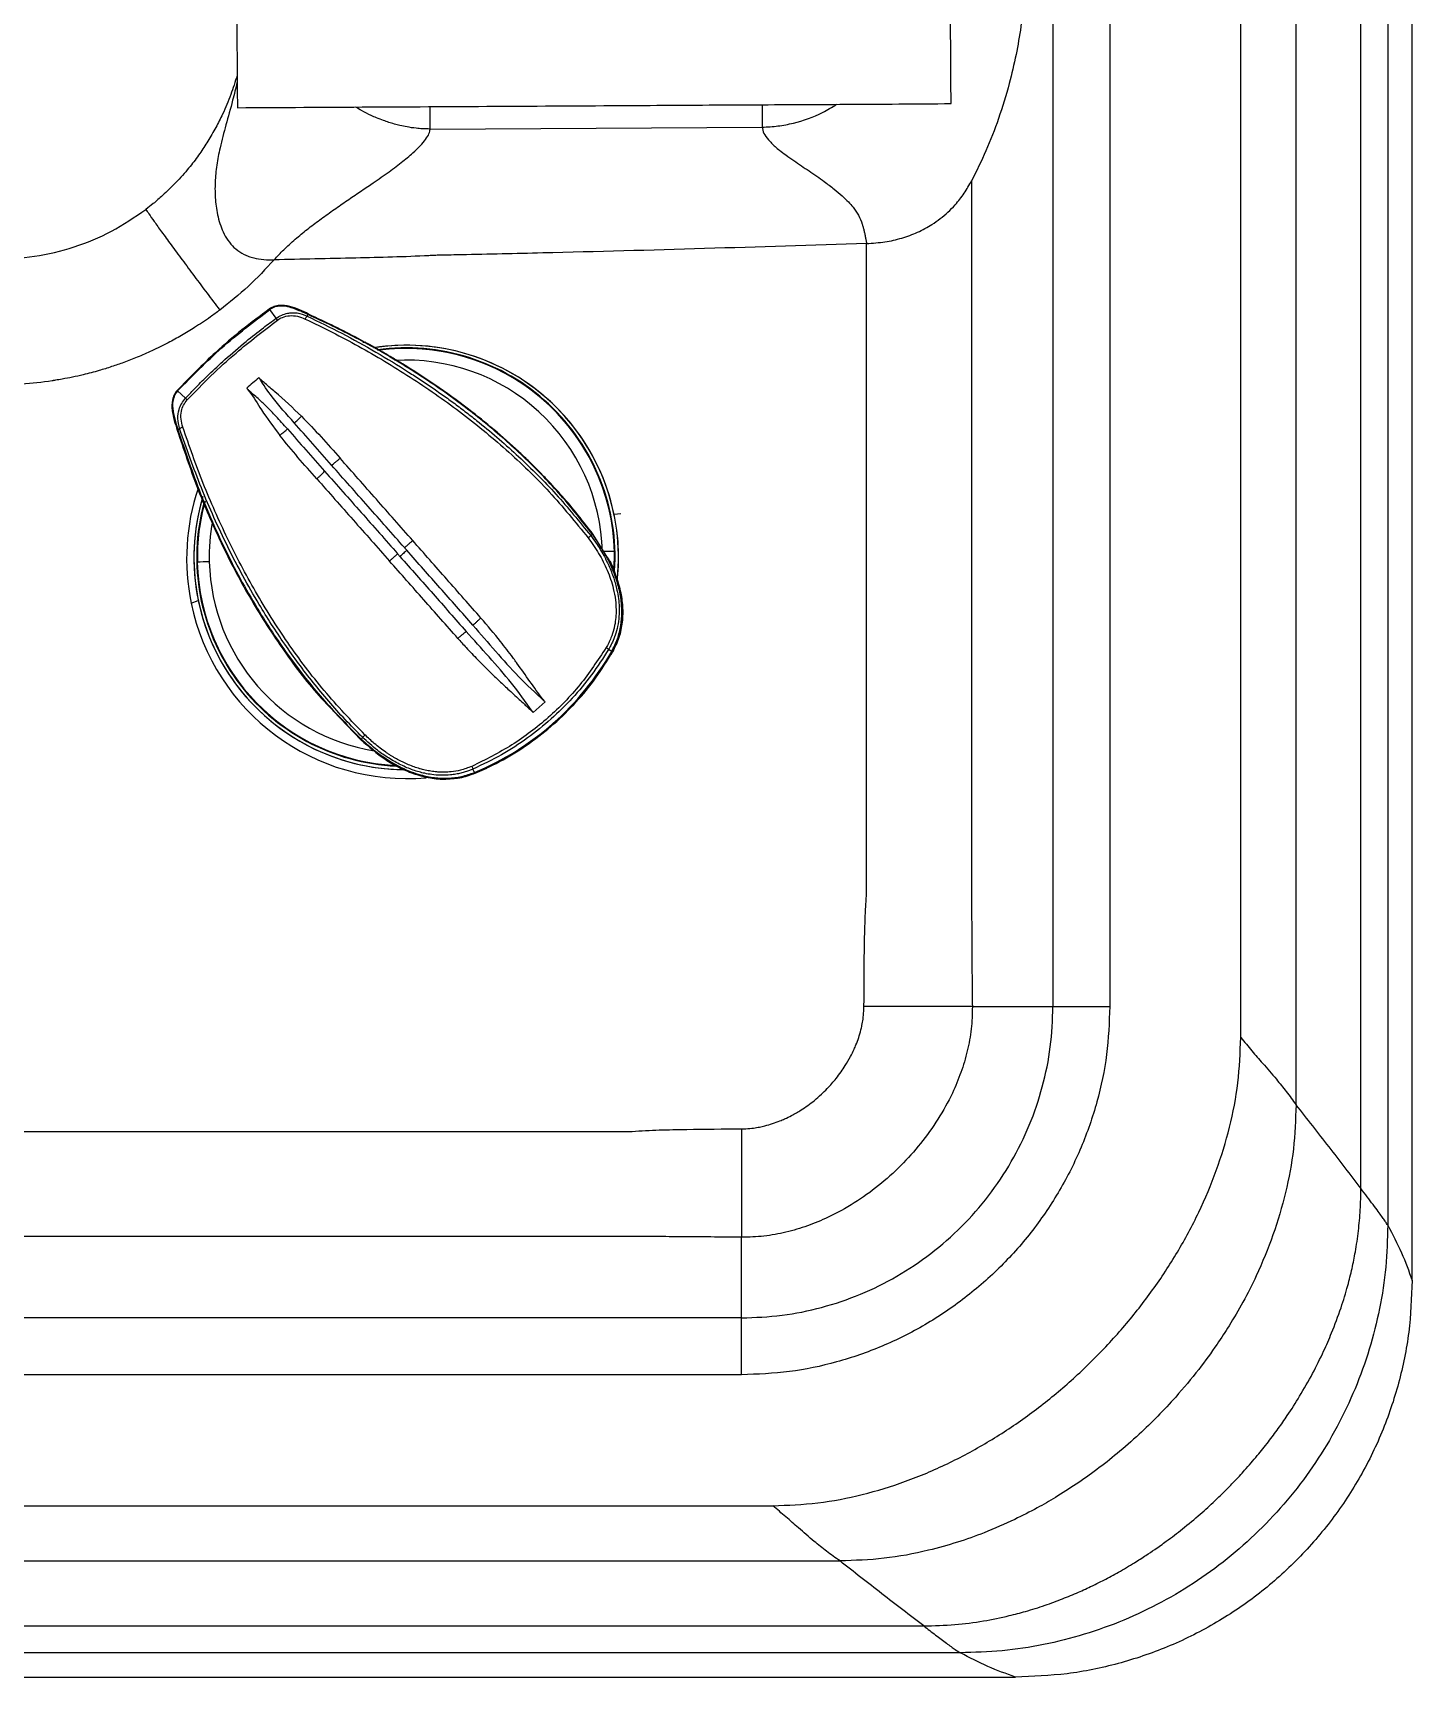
# Model space of a CAD drawing. Extents: x 943 to 1030, y 781 to 934.
# Drawn here: x 1019.89 to 1030.32, y 803.17 to 815.6 of the extents above; entities that cross this region are included whole.
import ezdxf

# ---------------------------------------------------------------- set-up
doc = ezdxf.new("R2010")
doc.units = 0
doc.header["$MEASUREMENT"] = 0
doc.layers.add('1', color=4, linetype='Continuous')

# ---------------------------------------------------------------- blocks, each defined once
blk = doc.blocks.new('AIRA')
at = {"layer": '1', "color": 4, "linetype": 'Continuous', "lineweight": 25}
for p, q in [((87.142, 3), (87.142, 84.142)), ((3, 0), (84.142, 0))]:
    blk.add_line(p, q, dxfattribs=at)
at = {"layer": '1', "color": 3, "linetype": 'Continuous', "lineweight": 25}
for p, q in [((86.958, 83.725), (86.958, 3.417)), ((86.755, 3.694), (86.755, 83.448)), ((86.264, 4.327), (86.264, 82.815)), ((85.846, 4.836), (85.846, 82.306)), ((84.425, 12.941), (84.425, 5.071)), ((84.855, 12.941), (84.855, 5.071)), ((79.715, 11.707), (82.227, 11.721)), ((78.551, 10.276), (78.503, 10.342)), ((78.785, 10.292), (78.793, 10.302)), ((78.793, 10.302), (78.793, 10.303)), ((79.229, 10.096), (79.205, 10.091)), ((77.805, 9.726), (77.865, 9.671)), ((77.808, 9.433), (77.807, 9.433)), ((77.82, 9.441), (77.808, 9.433)), ((81.158, 8.797), (81.106, 8.793)), ((80.943, 8.638), (80.929, 8.632)), ((80.943, 8.638), (80.944, 8.639)), ((81.059, 8.462), (80.949, 8.641)), ((81.061, 8.464), (81.06, 8.464)), ((81.11, 8.511), (81.107, 8.374)), ((81.107, 8.369), (81.11, 8.511)), ((81.107, 8.37), (81.11, 8.511)), ((81.11, 8.511), (81.11, 8.511)), ((77.954, 8.43), (77.954, 8.43)), ((77.908, 8.122), (77.961, 8.141)), ((81.088, 7.757), (81.065, 7.772)), ((81.094, 7.753), (81.082, 7.731)), ((81.094, 7.753), (81.094, 7.753)), ((80.584, 7.375), (80.494, 7.295)), ((78.98, 7.303), (78.98, 7.302)), ((79.191, 7.087), (78.983, 7.304)), ((78.985, 7.305), (79.19, 7.088)), ((79.191, 7.087), (79.19, 7.088)), ((79.195, 7.094), (79.194, 7.093)), ((79.203, 7.107), (79.195, 7.094)), ((80.051, 6.841), (80.039, 6.867)), ((80.14, 6.872), (80.054, 6.834)), ((80.054, 6.834), (80.054, 6.835)), ((83.816, 5.071), (84.425, 5.071)), ((82.071, 2.716), (82.071, 3.326)), ((82.071, 2.716), (73.642, 2.716)), ((82.071, 2.286), (73.642, 2.286)), ((74.037, 1.296), (82.306, 1.296)), ((73.796, 0.878), (82.815, 0.878)), ((73.991, 0.387), (83.448, 0.387)), ((83.725, 0.184), (74.065, 0.184))]:
    blk.add_line(p, q, dxfattribs=at)
at = {"layer": '1', "color": 3, "linetype": 'Continuous', "lineweight": 25, "flags": 128}
for points in [[(83.015, 5.912), (83.015, 8.386), (83.015, 10.841)], [(73.162, 4.126), (77.201, 4.126), (79.463, 4.126), (80.458, 4.126), (80.896, 4.126), (81.089, 4.126), (81.173, 4.126), (81.24, 4.126)]]:
    blk.add_lwpolyline(points, dxfattribs=at)
at = {"layer": '1', "color": 3, "linetype": 'Continuous', "lineweight": 25}
for centre, radius, start, end in [((78.262, 10.041), 0.372, 36.4065, 39.0814), ((78.831, 10.246), 0.0658, 135.2578, 158.0213), ((79.535, 8.468), 1.604, 354.1659, 98.946), ((79.535, 8.468), 1.604, 11.6839, 98.7933), ((79.533, 8.471), 1.581, 356.1357, 97.908), ((79.533, 8.471), 1.577, 1.4351, 97.8605), ((79.533, 8.471), 1.577, 1.435, 97.8383), ((79.533, 8.471), 1.577, 1.435, 97.6796), ((79.532, 8.474), 1.486, 1.4335, 93.348), ((78.189, 9.988), 0.453, 224.3606, 226.5556), ((77.861, 9.388), 0.0661, 104.9517, 127.8167), ((79.538, 8.459), 1.665, 161.4766, 191.6721), ((79.533, 8.466), 1.605, 163.2289, 191.6722), ((79.532, 8.466), 1.604, 163.9154, 269.2291), ((79.53, 8.469), 1.581, 164.8911, 267.3932), ((79.532, 8.469), 1.578, 164.4011, 181.4288), ((79.531, 8.469), 1.578, 165.0653, 181.4291), ((79.531, 8.469), 1.578, 165.0829, 181.4291), ((79.53, 8.471), 1.486, 169.6013, 181.4294), ((79.535, 8.469), 1.605, 354.294, 11.674), ((80.81, 8.753), 0.17, 306.1712, 314.7585), ((81.066, 7.342), 1.17, 87.8432, 91.886), ((78.056, 7.325), 1.11, 90.645, 95.28), ((79.53, 8.469), 1.577, 181.4305, 267.0195), ((79.53, 8.469), 1.577, 181.4305, 267.2773), ((79.53, 8.469), 1.577, 181.4305, 267.2527), ((79.529, 8.471), 1.485, 181.4296, 260.8092), ((79.537, 8.459), 1.664, 191.6825, 275.0973), ((79.532, 8.466), 1.604, 191.6814, 269.1187), ((79.229, 8.817), 2.14, 292.5864, 330.3055), ((79.23, 8.816), 2.142, 292.5864, 330.1112), ((80.906, 7.55), 0.273, 54.5114, 59.2966), ((79.096, 7.243), 0.173, 308.1644, 316.6726), ((80.327, 7.017), 0.325, 203.6148, 207.6396)]:
    blk.add_arc(centre, radius, start, end, dxfattribs=at)
for points, knots in [([(78.21, 20.025), (78.212, 19.721), (78.216, 19.114), (78.221, 18.199), (78.226, 17.285), (78.231, 16.371), (78.236, 15.522), (78.24, 14.738), (78.244, 14.02), (78.248, 13.302), (78.252, 12.583), (78.255, 12.107), (78.257, 11.868)], [0, 0, 0, 0, 0.111984, 0.223967, 0.335981, 0.447994, 0.560008, 0.648018, 0.736029, 0.824039, 0.91201, 1, 1, 1, 1]), ([(83.655, 11.899), (83.653, 12.202), (83.649, 12.809), (83.644, 13.724), (83.639, 14.638), (83.634, 15.552), (83.629, 16.401), (83.625, 17.185), (83.621, 17.903), (83.617, 18.622), (83.613, 19.34), (83.61, 19.817), (83.609, 20.055)], [0, 0, 0, 0, 0.111984, 0.223967, 0.335981, 0.447994, 0.560008, 0.648018, 0.736029, 0.824039, 0.91201, 1, 1, 1, 1]), ([(84.215, 12.941), (84.215, 12.91), (84.215, 12.849), (84.21, 12.756), (84.204, 12.665), (84.194, 12.573), (84.178, 12.44), (84.147, 12.264), (84.092, 12.029), (84.016, 11.784), (83.921, 11.537), (83.847, 11.39), (83.81, 11.315)], [0, 0, 0, 0, 0.0499609, 0.0998678, 0.1496735, 0.1994724, 0.2500683, 0.3710144, 0.5000426, 0.6667771, 0.8320037, 1, 1, 1, 1]), ([(78.255, 12.113), (78.24, 12.064), (78.209, 11.964), (78.153, 11.833), (78.094, 11.716), (78.036, 11.617), (77.971, 11.518), (77.911, 11.437), (77.853, 11.369), (77.801, 11.31), (77.746, 11.255), (77.685, 11.198), (77.627, 11.147), (77.583, 11.114), (77.565, 11.099)], [0, 0, 0, 0, 0.123098, 0.250926, 0.342071, 0.437644, 0.527892, 0.625284, 0.681147, 0.743834, 0.813406, 0.868276, 0.944324, 1, 1, 1, 1]), ([(78.255, 12.06), (78.244, 12.015), (78.217, 11.904), (78.17, 11.739), (78.127, 11.578), (78.099, 11.434), (78.086, 11.304), (78.088, 11.174), (78.104, 11.063), (78.129, 10.976), (78.156, 10.911), (78.193, 10.851), (78.243, 10.797), (78.296, 10.763), (78.343, 10.743), (78.392, 10.728), (78.456, 10.718), (78.509, 10.718), (78.535, 10.718)], [0, 0, 0, 0, 0.081564, 0.19717, 0.310823, 0.397112, 0.483288, 0.571449, 0.65551, 0.700409, 0.741847, 0.786253, 0.827655, 0.870714, 0.892087, 0.91384, 0.956826, 1, 1, 1, 1]), ([(78.257, 11.868), (78.592, 11.87), (79.262, 11.874), (80.271, 11.879), (81.208, 11.885), (82.073, 11.89), (82.864, 11.894), (83.391, 11.897), (83.655, 11.899)], [0, 0, 0, 0, 0.186669, 0.373332, 0.559996, 0.706663, 0.85333, 1, 1, 1, 1]), ([(79.715, 11.707), (79.696, 11.708), (79.66, 11.708), (79.602, 11.713), (79.545, 11.721), (79.49, 11.733), (79.444, 11.744), (79.403, 11.757), (79.358, 11.772), (79.313, 11.79), (79.258, 11.814), (79.204, 11.84), (79.166, 11.864), (79.151, 11.873)], [0, 0, 0, 0, 0.094753, 0.179189, 0.294134, 0.385879, 0.459448, 0.533012, 0.606588, 0.698418, 0.774106, 0.910801, 1, 1, 1, 1]), ([(79.715, 11.707), (79.715, 11.719), (79.715, 11.741), (79.715, 11.802), (79.715, 11.852), (79.715, 11.876)], [0, 0, 0, 0, 0.345005, 0.690036, 1, 1, 1, 1]), ([(82.227, 11.721), (82.267, 11.723), (82.346, 11.727), (82.501, 11.758), (82.653, 11.809), (82.754, 11.872), (82.788, 11.894)], [0, 0, 0, 0, 0.198852, 0.397721, 0.795001, 1, 1, 1, 1]), ([(82.227, 11.89), (82.227, 11.867), (82.227, 11.82), (82.227, 11.76), (82.227, 11.734), (82.227, 11.721)], [0, 0, 0, 0, 0.3237115, 0.6618548, 1, 1, 1, 1]), ([(78.535, 10.718), (78.559, 10.744), (78.609, 10.798), (78.694, 10.874), (78.785, 10.949), (78.88, 11.021), (78.977, 11.09), (79.075, 11.158), (79.172, 11.224), (79.279, 11.296), (79.389, 11.372), (79.496, 11.452), (79.58, 11.521), (79.641, 11.58), (79.683, 11.629), (79.71, 11.674), (79.713, 11.696), (79.715, 11.707)], [0, 0, 0, 0, 0.057501, 0.122208, 0.186603, 0.252627, 0.319734, 0.387347, 0.454865, 0.521706, 0.611589, 0.69454, 0.772824, 0.831784, 0.886862, 0.942773, 1, 1, 1, 1]), ([(82.227, 11.721), (82.229, 11.706), (82.232, 11.676), (82.261, 11.642), (82.275, 11.625)], [0, 0, 0, 0, 0.523086, 1, 1, 1, 1]), ([(82.275, 11.625), (82.282, 11.617), (82.296, 11.6), (82.324, 11.573), (82.36, 11.543), (82.408, 11.508), (82.464, 11.469), (82.522, 11.429), (82.581, 11.39), (82.639, 11.35), (82.702, 11.305), (82.767, 11.256), (82.828, 11.205), (82.876, 11.159), (82.919, 11.111), (82.956, 11.056), (82.978, 11.004), (82.989, 10.965), (82.996, 10.941), (83.002, 10.915), (83.007, 10.889), (83.011, 10.866), (83.014, 10.852), (83.015, 10.844), (83.015, 10.842), (83.015, 10.841)], [0, 0, 0, 0, 0.038581, 0.079696, 0.123754, 0.181132, 0.250477, 0.313174, 0.37507, 0.438058, 0.498901, 0.579695, 0.647924, 0.704123, 0.750565, 0.812087, 0.873498, 0.892623, 0.913553, 0.936274, 0.960828, 0.981051, 0.99374, 0.997667, 1, 1, 1, 1]), ([(83.015, 10.841), (83.062, 10.844), (83.154, 10.85), (83.284, 10.88), (83.404, 10.924), (83.499, 10.976), (83.574, 11.029), (83.633, 11.078), (83.695, 11.142), (83.756, 11.22), (83.792, 11.284), (83.81, 11.315)], [0, 0, 0, 0, 0.127797, 0.249865, 0.373837, 0.49978, 0.580945, 0.664294, 0.749911, 0.87492, 1, 1, 1, 1]), ([(83.81, 11.315), (83.81, 11.136), (83.81, 10.781), (83.81, 10.257), (83.81, 9.748), (83.81, 9.254), (83.81, 8.775), (83.81, 8.291), (83.81, 7.82), (83.81, 7.363), (83.81, 7.017), (83.81, 6.76), (83.81, 6.619), (83.81, 6.507), (83.81, 6.418), (83.81, 6.333), (83.81, 6.25), (83.81, 6.166), (83.81, 6.071), (83.81, 5.975), (83.81, 5.886), (83.81, 5.798), (83.811, 5.706), (83.811, 5.582), (83.812, 5.435), (83.814, 5.255), (83.815, 5.135), (83.816, 5.071)], [0, 0, 0, 0, 0.086347, 0.170276, 0.251788, 0.330881, 0.407556, 0.481814, 0.563576, 0.633889, 0.701215, 0.729893, 0.757342, 0.769109, 0.783458, 0.800044, 0.809985, 0.823427, 0.840264, 0.855621, 0.869498, 0.883221, 0.898114, 0.913635, 0.94238, 0.969125, 1, 1, 1, 1]), ([(76.418, 10.723), (76.52, 10.727), (76.725, 10.734), (77.024, 10.808), (77.31, 10.925), (77.48, 11.041), (77.565, 11.099)], [0, 0, 0, 0, 0.249509, 0.499666, 0.748796, 1, 1, 1, 1]), ([(77.565, 11.099), (77.572, 11.089), (77.585, 11.068), (77.626, 11.01), (77.682, 10.932), (77.754, 10.833), (77.838, 10.719), (77.93, 10.595), (78.026, 10.467), (78.092, 10.38), (78.124, 10.338)], [0, 0, 0, 0, 0.118774, 0.242729, 0.370395, 0.500001, 0.629607, 0.757272, 0.881227, 1, 1, 1, 1]), ([(83.015, 10.841), (82.199, 10.815), (81.178, 10.782), (80.105, 10.759), (79.836, 10.753), (79.768, 10.752), (79.75, 10.751), (79.746, 10.751), (79.745, 10.751), (79.744, 10.751), (79.744, 10.751), (79.744, 10.751)], [0, 0, 0, 0, 0.748689, 0.936608, 0.983862, 0.995785, 0.998876, 0.999687, 0.999906, 0.999968, 1, 1, 1, 1]), ([(78.535, 10.718), (78.471, 10.649), (78.343, 10.512), (78.197, 10.396), (78.124, 10.338)], [0, 0, 0, 0, 0.5006999, 1, 1, 1, 1]), ([(79.744, 10.751), (79.743, 10.751), (79.73, 10.75), (79.533, 10.74), (79.131, 10.73), (78.741, 10.722), (78.535, 10.718)], [0, 0, 0, 0, 0.003199, 0.031329, 0.489243, 1, 1, 1, 1]), ([(78.124, 10.338), (78.1, 10.32), (78.038, 10.274), (77.942, 10.21), (77.835, 10.145), (77.727, 10.086), (77.615, 10.031), (77.503, 9.982), (77.401, 9.942), (77.305, 9.909), (77.203, 9.877), (77.104, 9.851), (77.011, 9.83), (76.941, 9.817), (76.893, 9.809), (76.868, 9.805), (76.86, 9.803), (76.781, 9.791), (76.626, 9.773), (76.471, 9.771), (76.394, 9.77)], [0, 0, 0, 0, 0.0475447, 0.1250046, 0.1871281, 0.2500105, 0.3230214, 0.3889776, 0.4479664, 0.5000072, 0.5540334, 0.6212983, 0.6656103, 0.7082479, 0.7363488, 0.7449767, 0.7479377, 0.7499973, 0.8749569, 1, 1, 1, 1]), ([(78.5, 10.346), (78.43, 10.294), (78.29, 10.19), (78.053, 9.988), (77.896, 9.827), (77.801, 9.729)], [0, 0, 0, 0, 0.2800212, 0.5600456, 1, 1, 1, 1]), ([(77.805, 9.726), (77.913, 9.837), (78.131, 10.06), (78.379, 10.248), (78.503, 10.342)], [0, 0, 0, 0, 0.499974, 1, 1, 1, 1]), ([(78.796, 10.308), (78.75, 10.33), (78.679, 10.363), (78.588, 10.377), (78.535, 10.367), (78.511, 10.353), (78.5, 10.346)], [0, 0, 0, 0, 0.491816, 0.743122, 0.871144, 1, 1, 1, 1]), ([(78.508, 10.335), (78.507, 10.336), (78.507, 10.337), (78.506, 10.338), (78.504, 10.34), (78.502, 10.343), (78.5, 10.346), (78.5, 10.346), (78.5, 10.346)], [0, 0, 0, 0, 0.07342, 0.139785, 0.242942, 0.480211, 0.726625, 1, 1, 1, 1]), ([(78.793, 10.303), (78.774, 10.312), (78.74, 10.327), (78.689, 10.348), (78.644, 10.363), (78.602, 10.369), (78.566, 10.368), (78.532, 10.36), (78.512, 10.348), (78.503, 10.342)], [0, 0, 0, 0, 0.202408, 0.370363, 0.538248, 0.664439, 0.778481, 0.891457, 1, 1, 1, 1]), ([(77.865, 9.671), (77.891, 9.698), (77.948, 9.759), (78.047, 9.857), (78.173, 9.974), (78.311, 10.092), (78.441, 10.196), (78.518, 10.252), (78.551, 10.276)], [0, 0, 0, 0, 0.122718, 0.274482, 0.455296, 0.686966, 0.86853, 1, 1, 1, 1]), ([(77.878, 9.658), (77.937, 9.72), (78.055, 9.842), (78.281, 10.048), (78.455, 10.181), (78.561, 10.262)], [0, 0, 0, 0, 0.280023, 0.560051, 1, 1, 1, 1]), ([(78.551, 10.276), (78.564, 10.284), (78.591, 10.301), (78.632, 10.314), (78.667, 10.318), (78.691, 10.318), (78.731, 10.313), (78.76, 10.302), (78.785, 10.292)], [0, 0, 0, 0, 0.191711, 0.382754, 0.51862, 0.620987, 0.677461, 1, 1, 1, 1]), ([(78.561, 10.262), (78.573, 10.27), (78.601, 10.287), (78.653, 10.298), (78.713, 10.293), (78.751, 10.278), (78.77, 10.27)], [0, 0, 0, 0, 0.189796, 0.444631, 0.713682, 1, 1, 1, 1]), ([(78.77, 10.27), (78.906, 10.204), (79.176, 10.07), (79.566, 9.835), (79.941, 9.575), (80.293, 9.286), (80.623, 8.969), (80.814, 8.733), (80.91, 8.615)], [0, 0, 0, 0, 0.166754, 0.333479, 0.500172, 0.666827, 0.833439, 1, 1, 1, 1]), ([(78.785, 10.292), (78.872, 10.249), (79.048, 10.164), (79.304, 10.022), (79.501, 9.902), (79.643, 9.81), (79.733, 9.749), (79.823, 9.687), (79.912, 9.622), (80, 9.555), (80.161, 9.429), (80.389, 9.231), (80.674, 8.948), (80.844, 8.738), (80.929, 8.632)], [0, 0, 0, 0, 0.107285, 0.21546, 0.321499, 0.361024, 0.400743, 0.440653, 0.480752, 0.521036, 0.561506, 0.704793, 0.85085, 1, 1, 1, 1]), ([(80.944, 8.639), (80.866, 8.739), (80.709, 8.94), (80.441, 9.215), (80.154, 9.471), (79.843, 9.709), (79.51, 9.929), (79.159, 10.13), (78.915, 10.246), (78.793, 10.303)], [0, 0, 0, 0, 0.138956, 0.278263, 0.418082, 0.5584, 0.705743, 0.853099, 1, 1, 1, 1]), ([(78.794, 10.304), (78.794, 10.305), (78.796, 10.307), (78.796, 10.308), (78.796, 10.308)], [0, 0, 0, 0, 0.474067, 1, 1, 1, 1]), ([(80.948, 8.641), (80.904, 8.698), (80.825, 8.802), (80.708, 8.938), (80.611, 9.043), (80.53, 9.127), (80.456, 9.2), (80.348, 9.303), (80.199, 9.435), (79.989, 9.603), (79.759, 9.77), (79.563, 9.897), (79.416, 9.985), (79.304, 10.05), (79.16, 10.129), (78.987, 10.217), (78.861, 10.276), (78.795, 10.306)], [0, 0, 0, 0, 0.078195, 0.143218, 0.195057, 0.234303, 0.270748, 0.307872, 0.39744, 0.487347, 0.601751, 0.707317, 0.741783, 0.788724, 0.84841, 0.920839, 1, 1, 1, 1]), ([(78.419, 9.826), (78.403, 9.813), (78.373, 9.786), (78.343, 9.76), (78.328, 9.747)], [0, 0, 0, 0, 0.5, 1, 1, 1, 1]), ([(78.423, 9.822), (78.422, 9.822), (78.421, 9.824), (78.419, 9.825), (78.419, 9.826)], [0, 0, 0, 0, 0.5, 1, 1, 1, 1]), ([(77.801, 9.729), (77.792, 9.719), (77.776, 9.697), (77.76, 9.646), (77.762, 9.553), (77.786, 9.479), (77.802, 9.43)], [0, 0, 0, 0, 0.128852, 0.256874, 0.508182, 1, 1, 1, 1]), ([(77.805, 9.726), (77.798, 9.717), (77.783, 9.699), (77.767, 9.654), (77.765, 9.59), (77.783, 9.513), (77.799, 9.46), (77.807, 9.433)], [0, 0, 0, 0, 0.108695, 0.221767, 0.46133, 0.720722, 1, 1, 1, 1]), ([(77.811, 9.72), (77.811, 9.72), (77.81, 9.721), (77.808, 9.722), (77.806, 9.724), (77.804, 9.726), (77.802, 9.729), (77.801, 9.729), (77.801, 9.729)], [0, 0, 0, 0, 0.07342, 0.139785, 0.242942, 0.480211, 0.726625, 1, 1, 1, 1]), ([(78.328, 9.747), (78.329, 9.746), (78.331, 9.744), (78.331, 9.742), (78.332, 9.741)], [0, 0, 0, 0, 0.486281, 1, 1, 1, 1]), ([(78.332, 9.741), (78.332, 9.741), (78.333, 9.739), (78.338, 9.733), (78.378, 9.684), (78.448, 9.562), (78.53, 9.454), (78.578, 9.39)], [0, 0, 0, 0, 0.001608, 0.015651, 0.055891, 0.446078, 1, 1, 1, 1]), ([(78.635, 9.439), (78.606, 9.471), (78.554, 9.53), (78.481, 9.606), (78.423, 9.66), (78.381, 9.697), (78.355, 9.719), (78.34, 9.733), (78.334, 9.739), (78.332, 9.741), (78.332, 9.741), (78.332, 9.741), (78.332, 9.741), (78.332, 9.741), (78.332, 9.741)], [0, 0, 0, 0, 0.29921, 0.548793, 0.745255, 0.856192, 0.935511, 0.983296, 0.995489, 0.998696, 0.999583, 0.999849, 0.999939, 1, 1, 1, 1]), ([(78.742, 9.535), (78.676, 9.597), (78.586, 9.682), (78.481, 9.77), (78.444, 9.802), (78.431, 9.814), (78.428, 9.818), (78.425, 9.82), (78.423, 9.821), (78.423, 9.822)], [0, 0, 0, 0, 0.632717, 0.860019, 0.958231, 0.975914, 0.985986, 0.994959, 1, 1, 1, 1]), ([(78.687, 9.485), (78.629, 9.549), (78.534, 9.655), (78.454, 9.774), (78.423, 9.822)], [0, 0, 0, 0, 0.6006265, 1, 1, 1, 1]), ([(77.82, 9.441), (77.814, 9.466), (77.802, 9.514), (77.812, 9.581), (77.834, 9.632), (77.855, 9.658), (77.865, 9.671)], [0, 0, 0, 0, 0.322452, 0.598475, 0.799022, 1, 1, 1, 1]), ([(77.844, 9.452), (77.838, 9.472), (77.828, 9.512), (77.831, 9.569), (77.847, 9.62), (77.868, 9.646), (77.878, 9.658)], [0, 0, 0, 0, 0.281724, 0.560129, 0.779527, 1, 1, 1, 1]), ([(79.222, 7.125), (79.117, 7.234), (78.907, 7.454), (78.633, 7.82), (78.389, 8.206), (78.178, 8.609), (77.993, 9.025), (77.893, 9.31), (77.844, 9.452)], [0, 0, 0, 0, 0.166575, 0.333185, 0.499837, 0.666527, 0.833251, 1, 1, 1, 1]), ([(78.687, 9.485), (78.695, 9.492), (78.713, 9.506), (78.732, 9.525), (78.742, 9.535)], [0, 0, 0, 0, 0.499972, 1, 1, 1, 1]), ([(78.969, 9.165), (78.922, 9.219), (78.827, 9.326), (78.733, 9.432), (78.687, 9.485)], [0, 0, 0, 0, 0.502292, 1, 1, 1, 1]), ([(78.742, 9.535), (78.792, 9.483), (78.891, 9.38), (78.986, 9.271), (79.034, 9.217)], [0, 0, 0, 0, 0.499816, 1, 1, 1, 1]), ([(77.807, 9.432), (77.806, 9.432), (77.803, 9.431), (77.803, 9.43), (77.802, 9.43)], [0, 0, 0, 0, 0.474067, 1, 1, 1, 1]), ([(77.802, 9.43), (77.85, 9.285), (77.947, 8.995), (78.13, 8.574), (78.342, 8.167), (78.59, 7.781), (78.805, 7.491), (78.948, 7.343), (78.985, 7.305)], [0, 0, 0, 0, 0.1869097, 0.3738284, 0.5607615, 0.7477117, 0.9346745, 1, 1, 1, 1]), ([(77.807, 9.433), (77.862, 9.27), (77.971, 8.945), (78.183, 8.475), (78.415, 8.057), (78.662, 7.692), (78.911, 7.377), (79.1, 7.188), (79.194, 7.093)], [0, 0, 0, 0, 0.187062, 0.374643, 0.561878, 0.70843, 0.854413, 1, 1, 1, 1]), ([(79.203, 7.107), (79.159, 7.152), (79.071, 7.24), (78.948, 7.378), (78.83, 7.52), (78.719, 7.664), (78.614, 7.811), (78.515, 7.96), (78.365, 8.202), (78.18, 8.543), (77.979, 8.988), (77.873, 9.291), (77.82, 9.441)], [0, 0, 0, 0, 0.068383, 0.136054, 0.203067, 0.26946, 0.33526, 0.400486, 0.465146, 0.646215, 0.824646, 1, 1, 1, 1]), ([(78.578, 9.39), (78.589, 9.399), (78.61, 9.416), (78.627, 9.431), (78.635, 9.439)], [0, 0, 0, 0, 0.500027, 1, 1, 1, 1]), ([(78.858, 9.062), (78.81, 9.115), (78.714, 9.223), (78.623, 9.334), (78.578, 9.39)], [0, 0, 0, 0, 0.500184, 1, 1, 1, 1]), ([(78.635, 9.439), (78.682, 9.386), (78.775, 9.28), (78.87, 9.173), (78.917, 9.119)], [0, 0, 0, 0, 0.499886, 1, 1, 1, 1]), ([(78.969, 9.165), (78.974, 9.168), (78.983, 9.175), (78.999, 9.188), (79.016, 9.202), (79.028, 9.212), (79.034, 9.217)], [0, 0, 0, 0, 0.24784, 0.500001, 0.75216, 1, 1, 1, 1]), ([(79.583, 8.595), (79.491, 8.699), (79.308, 8.907), (79.125, 9.114), (79.034, 9.217)], [0, 0, 0, 0, 0.500128, 1, 1, 1, 1]), ([(78.858, 9.062), (78.863, 9.067), (78.875, 9.077), (78.891, 9.092), (78.906, 9.107), (78.914, 9.115), (78.917, 9.119)], [0, 0, 0, 0, 0.247844, 0.500004, 0.752163, 1, 1, 1, 1]), ([(78.917, 9.119), (79.009, 9.015), (79.193, 8.808), (79.377, 8.599), (79.469, 8.495)], [0, 0, 0, 0, 0.499962, 1, 1, 1, 1]), ([(79.521, 8.541), (79.429, 8.645), (79.245, 8.854), (79.061, 9.061), (78.969, 9.165)], [0, 0, 0, 0, 0.500038, 1, 1, 1, 1]), ([(78.858, 9.062), (78.949, 8.958), (79.132, 8.751), (79.316, 8.544), (79.407, 8.44)], [0, 0, 0, 0, 0.499872, 1, 1, 1, 1]), ([(79.521, 8.541), (79.525, 8.545), (79.534, 8.552), (79.549, 8.565), (79.566, 8.58), (79.577, 8.59), (79.583, 8.595)], [0, 0, 0, 0, 0.247848, 0.500009, 0.752163, 1, 1, 1, 1]), ([(80.099, 8.009), (80.013, 8.106), (79.841, 8.302), (79.669, 8.497), (79.583, 8.595)], [0, 0, 0, 0, 0.499987, 1, 1, 1, 1]), ([(80.91, 8.615), (80.924, 8.596), (80.952, 8.558), (80.99, 8.498), (81.025, 8.435), (81.055, 8.37), (81.081, 8.302), (81.103, 8.227), (81.117, 8.15), (81.122, 8.077), (81.12, 8.013), (81.113, 7.963), (81.101, 7.911), (81.087, 7.867), (81.066, 7.82), (81.052, 7.796), (81.046, 7.785)], [0, 0, 0, 0, 0.079406, 0.159243, 0.239497, 0.32018, 0.401259, 0.482727, 0.582946, 0.661943, 0.729596, 0.797606, 0.829092, 0.907856, 0.954119, 1, 1, 1, 1]), ([(80.929, 8.632), (80.943, 8.613), (80.968, 8.58), (81, 8.53), (81.033, 8.474), (81.069, 8.401), (81.104, 8.314), (81.133, 8.209), (81.146, 8.111), (81.144, 8.019), (81.134, 7.947), (81.117, 7.883), (81.096, 7.832), (81.079, 7.797), (81.069, 7.779), (81.065, 7.772)], [0, 0, 0, 0, 0.0749894, 0.1343183, 0.1939079, 0.2859649, 0.3976238, 0.4991948, 0.6392309, 0.715851, 0.7968211, 0.8728763, 0.9320971, 0.9744768, 1, 1, 1, 1]), ([(80.944, 8.638), (80.944, 8.639), (80.946, 8.639), (80.948, 8.641), (80.949, 8.641), (80.949, 8.641)], [0, 0, 0, 0, 0.088286, 0.520499, 1, 1, 1, 1]), ([(81.088, 7.757), (81.104, 7.788), (81.135, 7.85), (81.159, 7.952), (81.167, 8.056), (81.159, 8.165), (81.133, 8.278), (81.094, 8.384), (81.047, 8.479), (80.998, 8.562), (80.962, 8.614), (80.944, 8.639)], [0, 0, 0, 0, 0.111063, 0.219204, 0.328203, 0.441569, 0.564531, 0.695225, 0.799829, 0.902233, 1, 1, 1, 1]), ([(79.407, 8.44), (79.413, 8.445), (79.424, 8.455), (79.441, 8.47), (79.456, 8.483), (79.465, 8.491), (79.469, 8.495)], [0, 0, 0, 0, 0.247841, 0.499996, 0.752155, 1, 1, 1, 1]), ([(79.469, 8.495), (79.472, 8.492), (79.478, 8.485), (79.483, 8.478), (79.486, 8.475)], [0, 0, 0, 0, 0.4999992, 1, 1, 1, 1]), ([(79.539, 8.521), (79.535, 8.518), (79.527, 8.511), (79.512, 8.498), (79.498, 8.485), (79.49, 8.478), (79.486, 8.475)], [0, 0, 0, 0, 0.2502413, 0.4999946, 0.749751, 1, 1, 1, 1]), ([(79.486, 8.475), (79.57, 8.38), (79.737, 8.191), (79.904, 8.002), (79.987, 7.908)], [0, 0, 0, 0, 0.5000568, 1, 1, 1, 1]), ([(79.539, 8.521), (79.535, 8.525), (79.529, 8.531), (79.523, 8.538), (79.521, 8.541)], [0, 0, 0, 0, 0.591867, 1, 1, 1, 1]), ([(80.039, 7.954), (79.956, 8.048), (79.789, 8.237), (79.622, 8.426), (79.539, 8.521)], [0, 0, 0, 0, 0.498922, 1, 1, 1, 1]), ([(81.059, 8.462), (81.064, 8.454), (81.09, 8.413), (81.121, 8.329), (81.156, 8.215), (81.173, 8.097), (81.171, 7.978), (81.147, 7.86), (81.112, 7.788), (81.094, 7.753)], [0, 0, 0, 0, 0.038209, 0.198425, 0.358696, 0.519005, 0.679338, 0.839673, 1, 1, 1, 1]), ([(81.094, 7.753), (81.112, 7.789), (81.147, 7.861), (81.171, 7.979), (81.173, 8.098), (81.156, 8.217), (81.12, 8.33), (81.089, 8.413), (81.064, 8.454), (81.059, 8.462)], [0, 0, 0, 0, 0.161119, 0.322149, 0.483033, 0.643715, 0.80418, 0.964444, 1, 1, 1, 1]), ([(79.925, 7.855), (79.882, 7.904), (79.795, 8.001), (79.666, 8.147), (79.537, 8.294), (79.451, 8.391), (79.407, 8.44)], [0, 0, 0, 0, 0.250062, 0.50009, 0.750073, 1, 1, 1, 1]), ([(80.099, 8.009), (80.093, 8.004), (80.082, 7.994), (80.066, 7.979), (80.051, 7.965), (80.043, 7.957), (80.039, 7.954)], [0, 0, 0, 0, 0.247915, 0.499992, 0.752096, 1, 1, 1, 1]), ([(80.576, 7.383), (80.576, 7.384), (80.575, 7.386), (80.572, 7.39), (80.501, 7.481), (80.437, 7.576), (80.371, 7.668), (80.371, 7.669), (80.368, 7.672), (80.358, 7.686), (80.318, 7.741), (80.232, 7.853), (80.149, 7.95), (80.099, 8.009)], [0, 0, 0, 0, 0.001554, 0.010269, 0.017594, 0.445576, 0.44571, 0.446867, 0.450176, 0.462844, 0.51232, 0.70753, 1, 1, 1, 1]), ([(79.925, 7.855), (79.93, 7.86), (79.942, 7.87), (79.958, 7.884), (79.974, 7.897), (79.983, 7.904), (79.987, 7.908)], [0, 0, 0, 0, 0.2478712, 0.4999828, 0.7521025, 1, 1, 1, 1]), ([(79.925, 7.855), (79.945, 7.832), (79.994, 7.777), (80.053, 7.715), (80.102, 7.666), (80.131, 7.637), (80.161, 7.606), (80.194, 7.575), (80.229, 7.542), (80.266, 7.507), (80.304, 7.471), (80.346, 7.433), (80.387, 7.395), (80.424, 7.361), (80.451, 7.336), (80.467, 7.321), (80.475, 7.313), (80.481, 7.307), (80.485, 7.305), (80.486, 7.304)], [0, 0, 0, 0, 0.117494, 0.278075, 0.327175, 0.379199, 0.434169, 0.492134, 0.553179, 0.617395, 0.683406, 0.754833, 0.831571, 0.898212, 0.948337, 0.969624, 0.982103, 0.993555, 1, 1, 1, 1]), ([(80.486, 7.304), (80.435, 7.376), (80.334, 7.519), (80.161, 7.714), (80.045, 7.844), (79.987, 7.908)], [0, 0, 0, 0, 0.338238, 0.670377, 1, 1, 1, 1]), ([(80.039, 7.954), (80.096, 7.888), (80.21, 7.757), (80.382, 7.561), (80.511, 7.443), (80.576, 7.383)], [0, 0, 0, 0, 0.329609, 0.661729, 1, 1, 1, 1]), ([(81.046, 7.785), (80.982, 7.689), (80.856, 7.497), (80.613, 7.251), (80.339, 7.04), (80.133, 6.938), (80.03, 6.887)], [0, 0, 0, 0, 0.249998, 0.499994, 0.750007, 1, 1, 1, 1]), ([(81.065, 7.772), (81.023, 7.707), (80.94, 7.577), (80.793, 7.401), (80.631, 7.242), (80.452, 7.098), (80.255, 6.969), (80.112, 6.901), (80.039, 6.867)], [0, 0, 0, 0, 0.16769, 0.332135, 0.49348, 0.658077, 0.826864, 1, 1, 1, 1]), ([(81.081, 7.761), (81.081, 7.761), (81.082, 7.761), (81.085, 7.759), (81.089, 7.757), (81.092, 7.755), (81.094, 7.754), (81.094, 7.753), (81.094, 7.753)], [0, 0, 0, 0, 0.035037, 0.125793, 0.479159, 0.725577, 0.855649, 1, 1, 1, 1]), ([(80.584, 7.375), (80.582, 7.376), (80.58, 7.379), (80.577, 7.382), (80.576, 7.383)], [0, 0, 0, 0, 0.5, 1, 1, 1, 1]), ([(80.486, 7.304), (80.487, 7.302), (80.49, 7.299), (80.492, 7.297), (80.494, 7.295)], [0, 0, 0, 0, 0.5, 1, 1, 1, 1]), ([(79.194, 7.092), (79.193, 7.091), (79.191, 7.089), (79.191, 7.088), (79.19, 7.088)], [0, 0, 0, 0, 0.474067, 1, 1, 1, 1]), ([(79.19, 7.088), (79.25, 7.036), (79.34, 6.958), (79.477, 6.879), (79.586, 6.831), (79.701, 6.8), (79.798, 6.787), (79.855, 6.793), (79.872, 6.795)], [0, 0, 0, 0, 0.310142, 0.465526, 0.621102, 0.776888, 0.932872, 1, 1, 1, 1]), ([(80.054, 6.834), (80.017, 6.821), (79.941, 6.795), (79.822, 6.786), (79.703, 6.798), (79.588, 6.83), (79.478, 6.878), (79.341, 6.958), (79.251, 7.036), (79.191, 7.087)], [0, 0, 0, 0, 0.125102, 0.250213, 0.375315, 0.500375, 0.625387, 0.750362, 1, 1, 1, 1]), ([(79.194, 7.093), (79.229, 7.062), (79.301, 6.998), (79.404, 6.928), (79.495, 6.878), (79.569, 6.846), (79.652, 6.819), (79.747, 6.799), (79.85, 6.795), (79.953, 6.807), (80.018, 6.83), (80.051, 6.841)], [0, 0, 0, 0, 0.149094, 0.305958, 0.394298, 0.47884, 0.560232, 0.673646, 0.782722, 0.889307, 1, 1, 1, 1]), ([(80.039, 6.867), (80.03, 6.863), (80.011, 6.855), (79.98, 6.844), (79.946, 6.835), (79.909, 6.827), (79.858, 6.821), (79.797, 6.818), (79.731, 6.824), (79.677, 6.833), (79.63, 6.845), (79.585, 6.859), (79.539, 6.877), (79.493, 6.898), (79.446, 6.923), (79.386, 6.958), (79.302, 7.016), (79.24, 7.073), (79.203, 7.107)], [0, 0, 0, 0, 0.032327, 0.067596, 0.105804, 0.146949, 0.191032, 0.273384, 0.344194, 0.403455, 0.45116, 0.50243, 0.555597, 0.610672, 0.667644, 0.726513, 0.837071, 1, 1, 1, 1]), ([(80.03, 6.887), (80.001, 6.877), (79.951, 6.857), (79.881, 6.846), (79.836, 6.843), (79.811, 6.843), (79.791, 6.843), (79.761, 6.845), (79.721, 6.85), (79.679, 6.858), (79.651, 6.865), (79.634, 6.87), (79.601, 6.88), (79.547, 6.9), (79.486, 6.929), (79.446, 6.952), (79.421, 6.967), (79.4, 6.98), (79.372, 6.999), (79.335, 7.026), (79.282, 7.068), (79.245, 7.103), (79.222, 7.125)], [0, 0, 0, 0, 0.101945, 0.180292, 0.234992, 0.253456, 0.265989, 0.302849, 0.352144, 0.400708, 0.447143, 0.44865, 0.461698, 0.562004, 0.640621, 0.689529, 0.715623, 0.741723, 0.77139, 0.830385, 0.893872, 1, 1, 1, 1]), ([(80.048, 6.849), (80.048, 6.849), (80.048, 6.849), (80.048, 6.848), (80.05, 6.844), (80.052, 6.84), (80.053, 6.836), (80.054, 6.835), (80.054, 6.835)], [0, 0, 0, 0, 0.02083, 0.037944, 0.129634, 0.490782, 0.742009, 1, 1, 1, 1]), ([(79.872, 6.795), (79.895, 6.796), (79.957, 6.799), (80.016, 6.821), (80.054, 6.835)], [0, 0, 0, 0, 0.36295, 1, 1, 1, 1]), ([(82.996, 5.071), (82.997, 5.211), (82.998, 5.421), (83.002, 5.667), (83.008, 5.797), (83.012, 5.865), (83.014, 5.899), (83.015, 5.908), (83.015, 5.911), (83.015, 5.912), (83.015, 5.912)], [0, 0, 0, 0, 0.499957, 0.749996, 0.875008, 0.96546, 0.989882, 0.996694, 0.998781, 1, 1, 1, 1]), ([(84.855, 5.071), (84.851, 4.949), (84.841, 4.706), (84.765, 4.348), (84.646, 4.004), (84.482, 3.678), (84.279, 3.376), (84.038, 3.102), (83.764, 2.862), (83.462, 2.658), (83.136, 2.495), (82.791, 2.376), (82.434, 2.3), (82.192, 2.291), (82.071, 2.286)], [0, 0, 0, 0, 0.083516, 0.167098, 0.250516, 0.333633, 0.417026, 0.500133, 0.583521, 0.666974, 0.749953, 0.833592, 0.916918, 1, 1, 1, 1]), ([(82.071, 2.716), (82.173, 2.72), (82.377, 2.728), (82.679, 2.79), (82.971, 2.889), (83.249, 3.026), (83.506, 3.198), (83.739, 3.403), (83.944, 3.636), (84.116, 3.894), (84.253, 4.171), (84.351, 4.463), (84.414, 4.765), (84.422, 4.969), (84.425, 5.071)], [0, 0, 0, 0, 0.082825, 0.165555, 0.249245, 0.332546, 0.416334, 0.500212, 0.58365, 0.667664, 0.750974, 0.834118, 0.917454, 1, 1, 1, 1]), ([(83.816, 5.071), (83.815, 5.014), (83.811, 4.901), (83.78, 4.735), (83.732, 4.572), (83.66, 4.398), (83.559, 4.217), (83.428, 4.033), (83.277, 3.865), (83.109, 3.714), (82.925, 3.582), (82.743, 3.482), (82.569, 3.41), (82.407, 3.362), (82.24, 3.33), (82.127, 3.327), (82.071, 3.326)], [0, 0, 0, 0, 0.062492, 0.124989, 0.187481, 0.250001, 0.333326, 0.416662, 0.5, 0.583337, 0.666673, 0.749999, 0.812519, 0.875011, 0.937508, 1, 1, 1, 1]), ([(82.071, 4.146), (82.082, 4.146), (82.112, 4.147), (82.158, 4.151), (82.205, 4.159), (82.253, 4.17), (82.305, 4.185), (82.354, 4.203), (82.402, 4.224), (82.456, 4.25), (82.514, 4.284), (82.572, 4.323), (82.623, 4.362), (82.672, 4.405), (82.716, 4.448), (82.753, 4.488), (82.788, 4.53), (82.822, 4.575), (82.859, 4.63), (82.892, 4.687), (82.918, 4.74), (82.939, 4.788), (82.957, 4.836), (82.971, 4.886), (82.982, 4.932), (82.99, 4.98), (82.995, 5.027), (82.995, 5.059), (82.996, 5.071)], [0, 0, 0, 0, 0.022989, 0.063389, 0.095973, 0.124957, 0.166563, 0.208178, 0.234975, 0.276072, 0.334416, 0.37634, 0.421163, 0.470271, 0.512985, 0.549304, 0.584465, 0.628022, 0.66782, 0.723547, 0.766844, 0.791539, 0.83318, 0.874814, 0.899986, 0.932798, 0.975643, 1, 1, 1, 1]), ([(83.816, 5.071), (83.794, 5.071), (83.749, 5.071), (83.666, 5.071), (83.572, 5.071), (83.469, 5.071), (83.358, 5.071), (83.241, 5.071), (83.12, 5.071), (83.037, 5.071), (82.996, 5.071)], [0, 0, 0, 0, 0.125001, 0.25, 0.375, 0.5, 0.625001, 0.75, 0.874999, 1, 1, 1, 1]), ([(82.306, 1.296), (82.42, 1.3), (82.648, 1.309), (82.985, 1.375), (83.313, 1.475), (83.629, 1.609), (83.931, 1.771), (84.217, 1.959), (84.487, 2.17), (84.739, 2.403), (84.972, 2.655), (85.183, 2.925), (85.371, 3.211), (85.533, 3.513), (85.666, 3.829), (85.766, 4.156), (85.833, 4.493), (85.841, 4.722), (85.846, 4.836)], [0, 0, 0, 0, 0.062484, 0.124975, 0.187471, 0.249972, 0.312476, 0.374982, 0.437265, 0.5, 0.562706, 0.625018, 0.687524, 0.750028, 0.812529, 0.875025, 0.937516, 1, 1, 1, 1]), ([(85.846, 4.836), (85.874, 4.802), (85.929, 4.737), (86.02, 4.632), (86.108, 4.53), (86.193, 4.426), (86.24, 4.361), (86.264, 4.327)], [0, 0, 0, 0, 0.19534, 0.379551, 0.620712, 0.804786, 1, 1, 1, 1]), ([(86.264, 4.327), (86.26, 4.216), (86.252, 3.993), (86.19, 3.663), (86.095, 3.342), (85.982, 3.067), (85.867, 2.839), (85.766, 2.668), (85.655, 2.498), (85.523, 2.316), (85.372, 2.135), (85.219, 1.972), (85.072, 1.829), (84.918, 1.694), (84.759, 1.569), (84.603, 1.458), (84.452, 1.362), (84.298, 1.273), (84.119, 1.182), (83.918, 1.094), (83.7, 1.016), (83.448, 0.946), (83.151, 0.89), (82.926, 0.882), (82.815, 0.878)], [0, 0, 0, 0, 0.062462, 0.124937, 0.187457, 0.249935, 0.291592, 0.330242, 0.361211, 0.405468, 0.456419, 0.493516, 0.530221, 0.57145, 0.608226, 0.643946, 0.678612, 0.708223, 0.743935, 0.791223, 0.831129, 0.87378, 0.937518, 1, 1, 1, 1]), ([(86.263, 4.327), (86.346, 4.221), (86.512, 4.01), (86.674, 3.799), (86.755, 3.694)], [0, 0, 0, 0, 0.5, 1, 1, 1, 1]), ([(81.24, 4.126), (81.24, 4.126), (81.24, 4.126), (81.24, 4.126), (81.24, 4.126), (81.24, 4.126), (81.241, 4.126), (81.31, 4.132), (81.413, 4.137), (81.542, 4.14), (81.608, 4.141), (81.642, 4.142), (81.651, 4.142), (81.654, 4.142), (81.793, 4.144), (81.932, 4.145), (82.071, 4.146)], [0, 0, 0, 0, 0.000001, 0.000009, 0.000031, 0.000115, 0.000441, 0.001732, 0.249963, 0.374987, 0.465878, 0.490018, 0.496775, 0.498827, 0.499993, 1, 1, 1, 1]), ([(82.071, 4.146), (82.071, 4.105), (82.071, 4.022), (82.071, 3.9), (82.071, 3.783), (82.071, 3.672), (82.071, 3.569), (82.071, 3.476), (82.071, 3.393), (82.071, 3.348), (82.071, 3.326)], [0, 0, 0, 0, 0.125001, 0.249999, 0.374998, 0.499999, 0.625, 0.75, 0.874999, 1, 1, 1, 1]), ([(83.448, 0.387), (83.527, 0.389), (83.678, 0.392), (83.894, 0.421), (84.072, 0.458), (84.227, 0.498), (84.362, 0.541), (84.495, 0.59), (84.614, 0.639), (84.718, 0.687), (84.819, 0.738), (84.926, 0.795), (85.032, 0.858), (85.123, 0.916), (85.203, 0.97), (85.296, 1.036), (85.411, 1.124), (85.534, 1.226), (85.642, 1.324), (85.726, 1.406), (85.801, 1.483), (85.882, 1.571), (85.969, 1.671), (86.054, 1.776), (86.129, 1.877), (86.209, 1.992), (86.297, 2.13), (86.389, 2.292), (86.469, 2.453), (86.541, 2.618), (86.603, 2.784), (86.653, 2.947), (86.688, 3.088), (86.716, 3.226), (86.737, 3.374), (86.752, 3.533), (86.754, 3.64), (86.755, 3.694)], [0, 0, 0, 0, 0.046077, 0.08852, 0.12733, 0.151943, 0.182149, 0.209839, 0.235014, 0.257674, 0.276553, 0.301036, 0.328428, 0.348576, 0.364295, 0.384967, 0.414835, 0.44921, 0.47815, 0.500002, 0.517998, 0.541182, 0.569552, 0.595578, 0.620019, 0.643168, 0.676936, 0.71568, 0.75237, 0.781679, 0.821348, 0.855464, 0.881556, 0.906257, 0.937507, 0.968756, 1, 1, 1, 1]), ([(86.958, 3.417), (86.956, 3.421), (86.95, 3.43), (86.934, 3.454), (86.913, 3.484), (86.884, 3.523), (86.847, 3.572), (86.803, 3.631), (86.771, 3.673), (86.755, 3.694)], [0, 0, 0, 0, 0.117389, 0.243005, 0.363952, 0.49485, 0.659765, 0.828146, 1, 1, 1, 1]), ([(86.958, 3.417), (86.955, 3.311), (86.949, 3.1), (86.9, 2.786), (86.823, 2.478), (86.715, 2.179), (86.579, 1.892), (86.415, 1.619), (86.226, 1.364), (86.013, 1.129), (85.777, 0.916), (85.522, 0.726), (85.25, 0.562), (84.963, 0.426), (84.664, 0.319), (84.356, 0.241), (84.042, 0.193), (83.83, 0.187), (83.725, 0.184)], [0, 0, 0, 0, 0.0625, 0.124999, 0.187499, 0.249999, 0.312499, 0.375, 0.4375, 0.5, 0.5625, 0.625, 0.687501, 0.750001, 0.812501, 0.875001, 0.9375, 1, 1, 1, 1]), ([(86.958, 3.417), (86.994, 3.348), (87.067, 3.209), (87.117, 3.07), (87.142, 3)], [0, 0, 0, 0, 0.499999, 1, 1, 1, 1]), ([(82.071, 3.326), (81.993, 3.327), (81.844, 3.328), (81.627, 3.33), (81.415, 3.331), (81.23, 3.332), (81.068, 3.332), (80.938, 3.332), (80.832, 3.332), (80.749, 3.332), (80.702, 3.332), (80.663, 3.332), (80.624, 3.332), (80.469, 3.332), (80.222, 3.332), (79.9, 3.332), (79.603, 3.332), (79.229, 3.332), (78.766, 3.332), (78.206, 3.332), (77.656, 3.332), (76.981, 3.332), (76.177, 3.332), (75.205, 3.332), (74.196, 3.332), (73.511, 3.332), (73.162, 3.332)], [0, 0, 0, 0, 0.026194, 0.050305, 0.072819, 0.09768, 0.112774, 0.127198, 0.141621, 0.148421, 0.155221, 0.157386, 0.161415, 0.168361, 0.209637, 0.244448, 0.277007, 0.30973, 0.370097, 0.432945, 0.498273, 0.555384, 0.660187, 0.769224, 0.882495, 1, 1, 1, 1]), ([(82.815, 0.878), (82.781, 0.902), (82.715, 0.949), (82.611, 1.033), (82.509, 1.121), (82.405, 1.213), (82.339, 1.268), (82.306, 1.296)], [0, 0, 0, 0, 0.195378, 0.380838, 0.619162, 0.804622, 1, 1, 1, 1]), ([(83.448, 0.387), (83.479, 0.363), (83.54, 0.316), (83.621, 0.255), (83.691, 0.204), (83.713, 0.191), (83.725, 0.184)], [0, 0, 0, 0, 0.2504427, 0.500718, 0.7506764, 1, 1, 1, 1]), ([(84.142, 0), (84.072, 0.025), (83.933, 0.075), (83.794, 0.147), (83.725, 0.184)], [0, 0, 0, 0, 0.500001, 1, 1, 1, 1])]:
    blk.add_open_spline(points, degree=3, knots=knots, dxfattribs=at)
for points in [[(80.054, 6.835), (80.125, 6.867), (80.269, 6.932), (80.468, 7.059), (80.653, 7.204), (80.821, 7.37), (80.971, 7.552), (81.053, 7.686), (81.094, 7.753)], [(84.425, 5.071), (84.45, 5.071), (84.5, 5.071), (84.606, 5.071), (84.726, 5.071), (84.812, 5.071), (84.855, 5.071)], [(82.071, 2.286), (82.071, 2.329), (82.071, 2.416), (82.071, 2.536), (82.071, 2.642), (82.071, 2.691), (82.071, 2.716)], [(83.448, 0.387), (83.342, 0.468), (83.131, 0.63), (82.92, 0.795), (82.815, 0.878)]]:
    blk.add_open_spline(points, degree=3, dxfattribs=at)
at = {"layer": '1', "color": 4, "linetype": 'Continuous', "lineweight": 25}
blk.add_open_spline([(87.142, 3), (87.137, 2.869), (87.127, 2.607), (87.047, 2.221), (86.921, 1.849), (86.747, 1.496), (86.528, 1.169), (86.269, 0.873), (85.973, 0.613), (85.646, 0.395), (85.293, 0.22), (84.92, 0.095), (84.534, 0.015), (84.272, 0.005), (84.142, 0)], degree=3, knots=[0, 0, 0, 0, 0.083334, 0.166666, 0.25, 0.333333, 0.416666, 0.5, 0.583333, 0.666666, 0.75, 0.833333, 0.916666, 1, 1, 1, 1], dxfattribs=at)

msp = doc.modelspace()

# ---------------------------------------------------------------- block references
at = {"layer": '1'}
msp.add_blockref('AIRA', (943.177, 803.166), dxfattribs=at)

doc.saveas('drawing.dxf')
